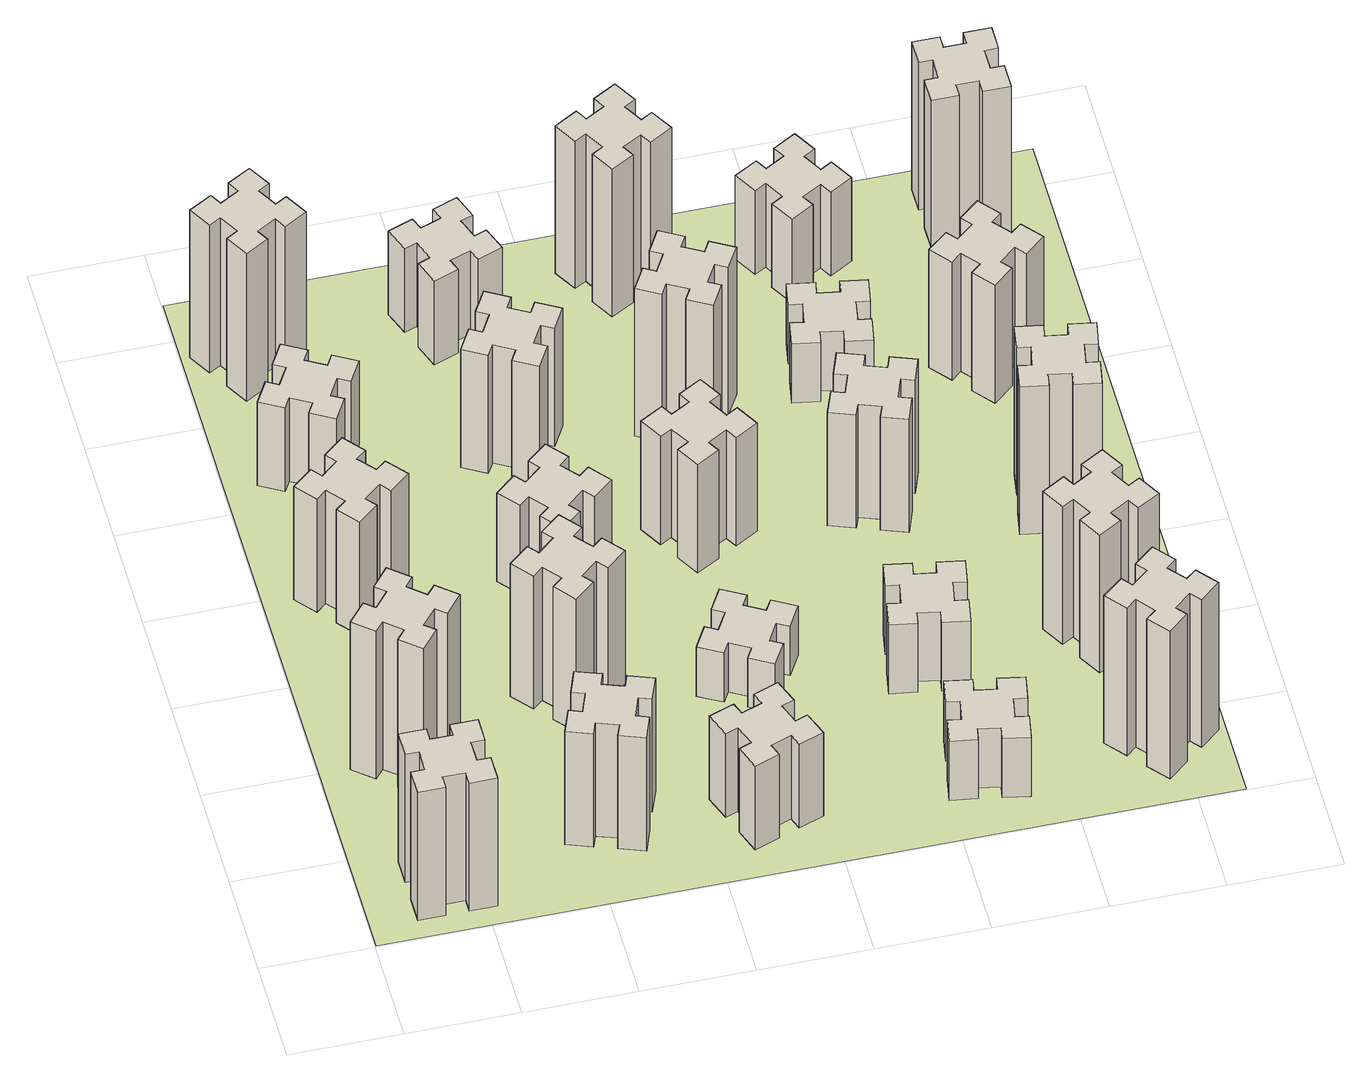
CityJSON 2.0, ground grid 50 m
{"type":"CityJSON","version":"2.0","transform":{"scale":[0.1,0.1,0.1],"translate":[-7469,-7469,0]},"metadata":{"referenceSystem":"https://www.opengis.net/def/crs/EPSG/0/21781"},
"CityObjects":{
"building1":{"type":"Building","attributes":{"class":"1000","function":"1000","usage":"1000","yearOfConstruction":2016,"roofType":"1000","measuredHeight":78,"storeysAboveGround":30,"storeysBelowGround":0},"geometry":[{"type":"Solid","lod":"1","boundaries":[[[[0,1,2,3,4,5,6,7,8,9,10,11,12,13,14,15,16,17,18,19]],[[17,16,20,21]],[[16,15,22,20]],[[15,14,23,22]],[[14,13,24,23]],[[13,12,25,24]],[[12,11,26,25]],[[11,10,27,26]],[[10,9,28,27]],[[9,8,29,28]],[[8,7,30,29]],[[7,6,31,30]],[[6,5,32,31]],[[5,4,33,32]],[[4,3,34,33]],[[3,2,35,34]],[[2,1,36,35]],[[1,0,37,36]],[[0,19,38,37]],[[19,18,39,38]],[[18,17,21,39]],[[24,25,26,27,28,29,30,31,32,33,34,35,36,37,38,39,21,20,22,23]]]]}]},
"building2":{"type":"Building","attributes":{"class":"1000","function":"1000","usage":"1000","yearOfConstruction":2016,"roofType":"1000","measuredHeight":90,"storeysAboveGround":30,"storeysBelowGround":0},"geometry":[{"type":"Solid","lod":"1","boundaries":[[[[40,41,42,43,44,45,46,47,48,49,50,51,52,53,54,55,56,57,58,59]],[[57,56,60,61]],[[56,55,62,60]],[[55,54,63,62]],[[54,53,64,63]],[[53,52,65,64]],[[52,51,66,65]],[[51,50,67,66]],[[50,49,68,67]],[[49,48,69,68]],[[48,47,70,69]],[[47,46,71,70]],[[46,45,72,71]],[[45,44,73,72]],[[44,43,74,73]],[[43,42,75,74]],[[42,41,76,75]],[[41,40,77,76]],[[40,59,78,77]],[[59,58,79,78]],[[58,57,61,79]],[[64,65,66,67,68,69,70,71,72,73,74,75,76,77,78,79,61,60,62,63]]]]}]},
"building3":{"type":"Building","attributes":{"class":"1000","function":"1000","usage":"1000","yearOfConstruction":2016,"roofType":"1000","measuredHeight":69,"storeysAboveGround":30,"storeysBelowGround":0},"geometry":[{"type":"Solid","lod":"1","boundaries":[[[[80,81,82,83,84,85,86,87,88,89,90,91,92,93,94,95,96,97,98,99]],[[97,96,100,101]],[[96,95,102,100]],[[95,94,103,102]],[[94,93,104,103]],[[93,92,105,104]],[[92,91,106,105]],[[91,90,107,106]],[[90,89,108,107]],[[89,88,109,108]],[[88,87,110,109]],[[87,86,111,110]],[[86,85,112,111]],[[85,84,113,112]],[[84,83,114,113]],[[83,82,115,114]],[[82,81,116,115]],[[81,80,117,116]],[[80,99,118,117]],[[99,98,119,118]],[[98,97,101,119]],[[104,105,106,107,108,109,110,111,112,113,114,115,116,117,118,119,101,100,102,103]]]]}]},
"building4":{"type":"Building","attributes":{"class":"1000","function":"1000","usage":"1000","yearOfConstruction":2016,"roofType":"1000","measuredHeight":51,"storeysAboveGround":30,"storeysBelowGround":0},"geometry":[{"type":"Solid","lod":"1","boundaries":[[[[120,121,122,123,124,125,126,127,128,129,130,131,132,133,134,135,136,137,138,139]],[[137,136,140,141]],[[136,135,142,140]],[[135,134,143,142]],[[134,133,144,143]],[[133,132,145,144]],[[132,131,146,145]],[[131,130,147,146]],[[130,129,148,147]],[[129,128,149,148]],[[128,127,150,149]],[[127,126,151,150]],[[126,125,152,151]],[[125,124,153,152]],[[124,123,154,153]],[[123,122,155,154]],[[122,121,156,155]],[[121,120,157,156]],[[120,139,158,157]],[[139,138,159,158]],[[138,137,141,159]],[[144,145,146,147,148,149,150,151,152,153,154,155,156,157,158,159,141,140,142,143]]]]}]},
"building5":{"type":"Building","attributes":{"class":"1000","function":"1000","usage":"1000","yearOfConstruction":2016,"roofType":"1000","measuredHeight":69,"storeysAboveGround":30,"storeysBelowGround":0},"geometry":[{"type":"Solid","lod":"1","boundaries":[[[[160,161,162,163,164,165,166,167,168,169,170,171,172,173,174,175,176,177,178,179]],[[177,176,180,181]],[[176,175,182,180]],[[175,174,183,182]],[[174,173,184,183]],[[173,172,185,184]],[[172,171,186,185]],[[171,170,187,186]],[[170,169,188,187]],[[169,168,189,188]],[[168,167,190,189]],[[167,166,191,190]],[[166,165,192,191]],[[165,164,193,192]],[[164,163,194,193]],[[163,162,195,194]],[[162,161,196,195]],[[161,160,197,196]],[[160,179,198,197]],[[179,178,199,198]],[[178,177,181,199]],[[184,185,186,187,188,189,190,191,192,193,194,195,196,197,198,199,181,180,182,183]]]]}]},
"building6":{"type":"Building","attributes":{"class":"1000","function":"1000","usage":"1000","yearOfConstruction":2016,"roofType":"1000","measuredHeight":90,"storeysAboveGround":30,"storeysBelowGround":0},"geometry":[{"type":"Solid","lod":"1","boundaries":[[[[200,201,202,203,204,205,206,207,208,209,210,211,212,213,214,215,216,217,218,219]],[[217,216,220,221]],[[216,215,222,220]],[[215,214,223,222]],[[214,213,224,223]],[[213,212,225,224]],[[212,211,226,225]],[[211,210,227,226]],[[210,209,228,227]],[[209,208,229,228]],[[208,207,230,229]],[[207,206,231,230]],[[206,205,232,231]],[[205,204,233,232]],[[204,203,234,233]],[[203,202,235,234]],[[202,201,236,235]],[[201,200,237,236]],[[200,219,238,237]],[[219,218,239,238]],[[218,217,221,239]],[[224,225,226,227,228,229,230,231,232,233,234,235,236,237,238,239,221,220,222,223]]]]}]},
"building7":{"type":"Building","attributes":{"class":"1000","function":"1000","usage":"1000","yearOfConstruction":2016,"roofType":"1000","measuredHeight":81,"storeysAboveGround":30,"storeysBelowGround":0},"geometry":[{"type":"Solid","lod":"1","boundaries":[[[[240,241,242,243,244,245,246,247,248,249,250,251,252,253,254,255,256,257,258,259]],[[257,256,260,261]],[[256,255,262,260]],[[255,254,263,262]],[[254,253,264,263]],[[253,252,265,264]],[[252,251,266,265]],[[251,250,267,266]],[[250,249,268,267]],[[249,248,269,268]],[[248,247,270,269]],[[247,246,271,270]],[[246,245,272,271]],[[245,244,273,272]],[[244,243,274,273]],[[243,242,275,274]],[[242,241,276,275]],[[241,240,277,276]],[[240,259,278,277]],[[259,258,279,278]],[[258,257,261,279]],[[264,265,266,267,268,269,270,271,272,273,274,275,276,277,278,279,261,260,262,263]]]]}]},
"building8":{"type":"Building","attributes":{"class":"1000","function":"1000","usage":"1000","yearOfConstruction":2016,"roofType":"1000","measuredHeight":54,"storeysAboveGround":30,"storeysBelowGround":0},"geometry":[{"type":"Solid","lod":"1","boundaries":[[[[280,281,282,283,284,285,286,287,288,289,290,291,292,293,294,295,296,297,298,299]],[[297,296,300,301]],[[296,295,302,300]],[[295,294,303,302]],[[294,293,304,303]],[[293,292,305,304]],[[292,291,306,305]],[[291,290,307,306]],[[290,289,308,307]],[[289,288,309,308]],[[288,287,310,309]],[[287,286,311,310]],[[286,285,312,311]],[[285,284,313,312]],[[284,283,314,313]],[[283,282,315,314]],[[282,281,316,315]],[[281,280,317,316]],[[280,299,318,317]],[[299,298,319,318]],[[298,297,301,319]],[[304,305,306,307,308,309,310,311,312,313,314,315,316,317,318,319,301,300,302,303]]]]}]},
"building9":{"type":"Building","attributes":{"class":"1000","function":"1000","usage":"1000","yearOfConstruction":2016,"roofType":"1000","measuredHeight":51,"storeysAboveGround":30,"storeysBelowGround":0},"geometry":[{"type":"Solid","lod":"1","boundaries":[[[[320,321,322,323,324,325,326,327,328,329,330,331,332,333,334,335,336,337,338,339]],[[337,336,340,341]],[[336,335,342,340]],[[335,334,343,342]],[[334,333,344,343]],[[333,332,345,344]],[[332,331,346,345]],[[331,330,347,346]],[[330,329,348,347]],[[329,328,349,348]],[[328,327,350,349]],[[327,326,351,350]],[[326,325,352,351]],[[325,324,353,352]],[[324,323,354,353]],[[323,322,355,354]],[[322,321,356,355]],[[321,320,357,356]],[[320,339,358,357]],[[339,338,359,358]],[[338,337,341,359]],[[344,345,346,347,348,349,350,351,352,353,354,355,356,357,358,359,341,340,342,343]]]]}]},
"building10":{"type":"Building","attributes":{"class":"1000","function":"1000","usage":"1000","yearOfConstruction":2016,"roofType":"1000","measuredHeight":72,"storeysAboveGround":30,"storeysBelowGround":0},"geometry":[{"type":"Solid","lod":"1","boundaries":[[[[360,361,362,363,364,365,366,367,368,369,370,371,372,373,374,375,376,377,378,379]],[[377,376,380,381]],[[376,375,382,380]],[[375,374,383,382]],[[374,373,384,383]],[[373,372,385,384]],[[372,371,386,385]],[[371,370,387,386]],[[370,369,388,387]],[[369,368,389,388]],[[368,367,390,389]],[[367,366,391,390]],[[366,365,392,391]],[[365,364,393,392]],[[364,363,394,393]],[[363,362,395,394]],[[362,361,396,395]],[[361,360,397,396]],[[360,379,398,397]],[[379,378,399,398]],[[378,377,381,399]],[[384,385,386,387,388,389,390,391,392,393,394,395,396,397,398,399,381,380,382,383]]]]}]},
"building11":{"type":"Building","attributes":{"class":"1000","function":"1000","usage":"1000","yearOfConstruction":2016,"roofType":"1000","measuredHeight":51,"storeysAboveGround":30,"storeysBelowGround":0},"geometry":[{"type":"Solid","lod":"1","boundaries":[[[[400,401,402,403,404,405,406,407,408,409,410,411,412,413,414,415,416,417,418,419]],[[417,416,420,421]],[[416,415,422,420]],[[415,414,423,422]],[[414,413,424,423]],[[413,412,425,424]],[[412,411,426,425]],[[411,410,427,426]],[[410,409,428,427]],[[409,408,429,428]],[[408,407,430,429]],[[407,406,431,430]],[[406,405,432,431]],[[405,404,433,432]],[[404,403,434,433]],[[403,402,435,434]],[[402,401,436,435]],[[401,400,437,436]],[[400,419,438,437]],[[419,418,439,438]],[[418,417,421,439]],[[424,425,426,427,428,429,430,431,432,433,434,435,436,437,438,439,421,420,422,423]]]]}]},
"building12":{"type":"Building","attributes":{"class":"1000","function":"1000","usage":"1000","yearOfConstruction":2016,"roofType":"1000","measuredHeight":30,"storeysAboveGround":30,"storeysBelowGround":0},"geometry":[{"type":"Solid","lod":"1","boundaries":[[[[440,441,442,443,444,445,446,447,448,449,450,451,452,453,454,455,456,457,458,459]],[[457,456,460,461]],[[456,455,462,460]],[[455,454,463,462]],[[454,453,464,463]],[[453,452,465,464]],[[452,451,466,465]],[[451,450,467,466]],[[450,449,468,467]],[[449,448,469,468]],[[448,447,470,469]],[[447,446,471,470]],[[446,445,472,471]],[[445,444,473,472]],[[444,443,474,473]],[[443,442,475,474]],[[442,441,476,475]],[[441,440,477,476]],[[440,459,478,477]],[[459,458,479,478]],[[458,457,461,479]],[[464,465,466,467,468,469,470,471,472,473,474,475,476,477,478,479,461,460,462,463]]]]}]},
"building13":{"type":"Building","attributes":{"class":"1000","function":"1000","usage":"1000","yearOfConstruction":2016,"roofType":"1000","measuredHeight":66,"storeysAboveGround":30,"storeysBelowGround":0},"geometry":[{"type":"Solid","lod":"1","boundaries":[[[[480,481,482,483,484,485,486,487,488,489,490,491,492,493,494,495,496,497,498,499]],[[497,496,500,501]],[[496,495,502,500]],[[495,494,503,502]],[[494,493,504,503]],[[493,492,505,504]],[[492,491,506,505]],[[491,490,507,506]],[[490,489,508,507]],[[489,488,509,508]],[[488,487,510,509]],[[487,486,511,510]],[[486,485,512,511]],[[485,484,513,512]],[[484,483,514,513]],[[483,482,515,514]],[[482,481,516,515]],[[481,480,517,516]],[[480,499,518,517]],[[499,498,519,518]],[[498,497,501,519]],[[504,505,506,507,508,509,510,511,512,513,514,515,516,517,518,519,501,500,502,503]]]]}]},
"building14":{"type":"Building","attributes":{"class":"1000","function":"1000","usage":"1000","yearOfConstruction":2016,"roofType":"1000","measuredHeight":90,"storeysAboveGround":30,"storeysBelowGround":0},"geometry":[{"type":"Solid","lod":"1","boundaries":[[[[520,521,522,523,524,525,526,527,528,529,530,531,532,533,534,535,536,537,538,539]],[[537,536,540,541]],[[536,535,542,540]],[[535,534,543,542]],[[534,533,544,543]],[[533,532,545,544]],[[532,531,546,545]],[[531,530,547,546]],[[530,529,548,547]],[[529,528,549,548]],[[528,527,550,549]],[[527,526,551,550]],[[526,525,552,551]],[[525,524,553,552]],[[524,523,554,553]],[[523,522,555,554]],[[522,521,556,555]],[[521,520,557,556]],[[520,539,558,557]],[[539,538,559,558]],[[538,537,541,559]],[[544,545,546,547,548,549,550,551,552,553,554,555,556,557,558,559,541,540,542,543]]]]}]},
"building15":{"type":"Building","attributes":{"class":"1000","function":"1000","usage":"1000","yearOfConstruction":2016,"roofType":"1000","measuredHeight":36,"storeysAboveGround":30,"storeysBelowGround":0},"geometry":[{"type":"Solid","lod":"1","boundaries":[[[[560,561,562,563,564,565,566,567,568,569,570,571,572,573,574,575,576,577,578,579]],[[577,576,580,581]],[[576,575,582,580]],[[575,574,583,582]],[[574,573,584,583]],[[573,572,585,584]],[[572,571,586,585]],[[571,570,587,586]],[[570,569,588,587]],[[569,568,589,588]],[[568,567,590,589]],[[567,566,591,590]],[[566,565,592,591]],[[565,564,593,592]],[[564,563,594,593]],[[563,562,595,594]],[[562,561,596,595]],[[561,560,597,596]],[[560,579,598,597]],[[579,578,599,598]],[[578,577,581,599]],[[584,585,586,587,588,589,590,591,592,593,594,595,596,597,598,599,581,580,582,583]]]]}]},
"building16":{"type":"Building","attributes":{"class":"1000","function":"1000","usage":"1000","yearOfConstruction":2016,"roofType":"1000","measuredHeight":90,"storeysAboveGround":30,"storeysBelowGround":0},"geometry":[{"type":"Solid","lod":"1","boundaries":[[[[600,601,602,603,604,605,606,607,608,609,610,611,612,613,614,615,616,617,618,619]],[[617,616,620,621]],[[616,615,622,620]],[[615,614,623,622]],[[614,613,624,623]],[[613,612,625,624]],[[612,611,626,625]],[[611,610,627,626]],[[610,609,628,627]],[[609,608,629,628]],[[608,607,630,629]],[[607,606,631,630]],[[606,605,632,631]],[[605,604,633,632]],[[604,603,634,633]],[[603,602,635,634]],[[602,601,636,635]],[[601,600,637,636]],[[600,619,638,637]],[[619,618,639,638]],[[618,617,621,639]],[[624,625,626,627,628,629,630,631,632,633,634,635,636,637,638,639,621,620,622,623]]]]}]},
"building17":{"type":"Building","attributes":{"class":"1000","function":"1000","usage":"1000","yearOfConstruction":2016,"roofType":"1000","measuredHeight":42,"storeysAboveGround":30,"storeysBelowGround":0},"geometry":[{"type":"Solid","lod":"1","boundaries":[[[[640,641,642,643,644,645,646,647,648,649,650,651,652,653,654,655,656,657,658,659]],[[657,656,660,661]],[[656,655,662,660]],[[655,654,663,662]],[[654,653,664,663]],[[653,652,665,664]],[[652,651,666,665]],[[651,650,667,666]],[[650,649,668,667]],[[649,648,669,668]],[[648,647,670,669]],[[647,646,671,670]],[[646,645,672,671]],[[645,644,673,672]],[[644,643,674,673]],[[643,642,675,674]],[[642,641,676,675]],[[641,640,677,676]],[[640,659,678,677]],[[659,658,679,678]],[[658,657,661,679]],[[664,665,666,667,668,669,670,671,672,673,674,675,676,677,678,679,661,660,662,663]]]]}]},
"building18":{"type":"Building","attributes":{"class":"1000","function":"1000","usage":"1000","yearOfConstruction":2016,"roofType":"1000","measuredHeight":69,"storeysAboveGround":30,"storeysBelowGround":0},"geometry":[{"type":"Solid","lod":"1","boundaries":[[[[680,681,682,683,684,685,686,687,688,689,690,691,692,693,694,695,696,697,698,699]],[[697,696,700,701]],[[696,695,702,700]],[[695,694,703,702]],[[694,693,704,703]],[[693,692,705,704]],[[692,691,706,705]],[[691,690,707,706]],[[690,689,708,707]],[[689,688,709,708]],[[688,687,710,709]],[[687,686,711,710]],[[686,685,712,711]],[[685,684,713,712]],[[684,683,714,713]],[[683,682,715,714]],[[682,681,716,715]],[[681,680,717,716]],[[680,699,718,717]],[[699,698,719,718]],[[698,697,701,719]],[[704,705,706,707,708,709,710,711,712,713,714,715,716,717,718,719,701,700,702,703]]]]}]},
"building19":{"type":"Building","attributes":{"class":"1000","function":"1000","usage":"1000","yearOfConstruction":2016,"roofType":"1000","measuredHeight":36,"storeysAboveGround":30,"storeysBelowGround":0},"geometry":[{"type":"Solid","lod":"1","boundaries":[[[[720,721,722,723,724,725,726,727,728,729,730,731,732,733,734,735,736,737,738,739]],[[737,736,740,741]],[[736,735,742,740]],[[735,734,743,742]],[[734,733,744,743]],[[733,732,745,744]],[[732,731,746,745]],[[731,730,747,746]],[[730,729,748,747]],[[729,728,749,748]],[[728,727,750,749]],[[727,726,751,750]],[[726,725,752,751]],[[725,724,753,752]],[[724,723,754,753]],[[723,722,755,754]],[[722,721,756,755]],[[721,720,757,756]],[[720,739,758,757]],[[739,738,759,758]],[[738,737,741,759]],[[744,745,746,747,748,749,750,751,752,753,754,755,756,757,758,759,741,740,742,743]]]]}]},
"building20":{"type":"Building","attributes":{"class":"1000","function":"1000","usage":"1000","yearOfConstruction":2016,"roofType":"1000","measuredHeight":90,"storeysAboveGround":30,"storeysBelowGround":0},"geometry":[{"type":"Solid","lod":"1","boundaries":[[[[760,761,762,763,764,765,766,767,768,769,770,771,772,773,774,775,776,777,778,779]],[[777,776,780,781]],[[776,775,782,780]],[[775,774,783,782]],[[774,773,784,783]],[[773,772,785,784]],[[772,771,786,785]],[[771,770,787,786]],[[770,769,788,787]],[[769,768,789,788]],[[768,767,790,789]],[[767,766,791,790]],[[766,765,792,791]],[[765,764,793,792]],[[764,763,794,793]],[[763,762,795,794]],[[762,761,796,795]],[[761,760,797,796]],[[760,779,798,797]],[[779,778,799,798]],[[778,777,781,799]],[[784,785,786,787,788,789,790,791,792,793,794,795,796,797,798,799,781,780,782,783]]]]}]},
"building21":{"type":"Building","attributes":{"class":"1000","function":"1000","usage":"1000","yearOfConstruction":2016,"roofType":"1000","measuredHeight":51,"storeysAboveGround":30,"storeysBelowGround":0},"geometry":[{"type":"Solid","lod":"1","boundaries":[[[[800,801,802,803,804,805,806,807,808,809,810,811,812,813,814,815,816,817,818,819]],[[817,816,820,821]],[[816,815,822,820]],[[815,814,823,822]],[[814,813,824,823]],[[813,812,825,824]],[[812,811,826,825]],[[811,810,827,826]],[[810,809,828,827]],[[809,808,829,828]],[[808,807,830,829]],[[807,806,831,830]],[[806,805,832,831]],[[805,804,833,832]],[[804,803,834,833]],[[803,802,835,834]],[[802,801,836,835]],[[801,800,837,836]],[[800,819,838,837]],[[819,818,839,838]],[[818,817,821,839]],[[824,825,826,827,828,829,830,831,832,833,834,835,836,837,838,839,821,820,822,823]]]]}]},
"building22":{"type":"Building","attributes":{"class":"1000","function":"1000","usage":"1000","yearOfConstruction":2016,"roofType":"1000","measuredHeight":84,"storeysAboveGround":30,"storeysBelowGround":0},"geometry":[{"type":"Solid","lod":"1","boundaries":[[[[840,841,842,843,844,845,846,847,848,849,850,851,852,853,854,855,856,857,858,859]],[[857,856,860,861]],[[856,855,862,860]],[[855,854,863,862]],[[854,853,864,863]],[[853,852,865,864]],[[852,851,866,865]],[[851,850,867,866]],[[850,849,868,867]],[[849,848,869,868]],[[848,847,870,869]],[[847,846,871,870]],[[846,845,872,871]],[[845,844,873,872]],[[844,843,874,873]],[[843,842,875,874]],[[842,841,876,875]],[[841,840,877,876]],[[840,859,878,877]],[[859,858,879,878]],[[858,857,861,879]],[[864,865,866,867,868,869,870,871,872,873,874,875,876,877,878,879,861,860,862,863]]]]}]},
"building23":{"type":"Building","attributes":{"class":"1000","function":"1000","usage":"1000","yearOfConstruction":2016,"roofType":"1000","measuredHeight":90,"storeysAboveGround":30,"storeysBelowGround":0},"geometry":[{"type":"Solid","lod":"1","boundaries":[[[[880,881,882,883,884,885,886,887,888,889,890,891,892,893,894,895,896,897,898,899]],[[897,896,900,901]],[[896,895,902,900]],[[895,894,903,902]],[[894,893,904,903]],[[893,892,905,904]],[[892,891,906,905]],[[891,890,907,906]],[[890,889,908,907]],[[889,888,909,908]],[[888,887,910,909]],[[887,886,911,910]],[[886,885,912,911]],[[885,884,913,912]],[[884,883,914,913]],[[883,882,915,914]],[[882,881,916,915]],[[881,880,917,916]],[[880,899,918,917]],[[899,898,919,918]],[[898,897,901,919]],[[904,905,906,907,908,909,910,911,912,913,914,915,916,917,918,919,901,900,902,903]]]]}]},
"building24":{"type":"Building","attributes":{"class":"1000","function":"1000","usage":"1000","yearOfConstruction":2016,"roofType":"1000","measuredHeight":72,"storeysAboveGround":30,"storeysBelowGround":0},"geometry":[{"type":"Solid","lod":"1","boundaries":[[[[920,921,922,923,924,925,926,927,928,929,930,931,932,933,934,935,936,937,938,939]],[[937,936,940,941]],[[936,935,942,940]],[[935,934,943,942]],[[934,933,944,943]],[[933,932,945,944]],[[932,931,946,945]],[[931,930,947,946]],[[930,929,948,947]],[[929,928,949,948]],[[928,927,950,949]],[[927,926,951,950]],[[926,925,952,951]],[[925,924,953,952]],[[924,923,954,953]],[[923,922,955,954]],[[922,921,956,955]],[[921,920,957,956]],[[920,939,958,957]],[[939,938,959,958]],[[938,937,941,959]],[[944,945,946,947,948,949,950,951,952,953,954,955,956,957,958,959,941,940,942,943]]]]}]},
"building25":{"type":"Building","attributes":{"class":"1000","function":"1000","usage":"1000","yearOfConstruction":2016,"roofType":"1000","measuredHeight":90,"storeysAboveGround":30,"storeysBelowGround":0},"geometry":[{"type":"Solid","lod":"1","boundaries":[[[[960,961,962,963,964,965,966,967,968,969,970,971,972,973,974,975,976,977,978,979]],[[977,976,980,981]],[[976,975,982,980]],[[975,974,983,982]],[[974,973,984,983]],[[973,972,985,984]],[[972,971,986,985]],[[971,970,987,986]],[[970,969,988,987]],[[969,968,989,988]],[[968,967,990,989]],[[967,966,991,990]],[[966,965,992,991]],[[965,964,993,992]],[[964,963,994,993]],[[963,962,995,994]],[[962,961,996,995]],[[961,960,997,996]],[[960,979,998,997]],[[979,978,999,998]],[[978,977,981,999]],[[984,985,986,987,988,989,990,991,992,993,994,995,996,997,998,999,981,980,982,983]]]]}]},
"landuse1":{"type":"LandUse","attributes":{"name":"plot1","function":"1010"},"geometry":[{"type":"MultiSurface","lod":"1","boundaries":[[[1000,1001,1002,1003]]]}]}
},
"vertices":[
[265,325,0],[265,225,0],[205,225,0],[205,105,0],[325,105,0],[325,165,0],[425,165,0],[425,105,0],[545,105,0],[545,225,0],[485,225,0],[485,325,0],[545,325,0],[545,445,0],[425,445,0],[425,385,0],[325,385,0],[325,445,0],[205,445,0],[205,325,0],[325,385,780],[325,445,780],[425,385,780],[425,445,780],[545,445,780],[545,325,780],[485,325,780],[485,225,780],[545,225,780],[545,105,780],[425,105,780],[425,165,780],[325,165,780],[325,105,780],[205,105,780],[205,225,780],[265,225,780],[265,325,780],[205,325,780],[205,445,780],
[484,1067,0],[408,1132,0],[446,1178,0],[354,1255,0],[277,1163,0],[323,1124,0],[259,1048,0],[213,1086,0],[136,994,0],[228,917,0],[266,963,0],[343,899,0],[304,853,0],[396,776,0],[473,868,0],[427,906,0],[492,983,0],[538,944,0],[615,1036,0],[523,1113,0],[492,983,900],[538,944,900],[427,906,900],[473,868,900],[396,776,900],[304,853,900],[343,899,900],[266,963,900],[228,917,900],[136,994,900],[213,1086,900],[259,1048,900],[323,1124,900],[277,1163,900],[354,1255,900],[446,1178,900],[408,1132,900],[484,1067,900],[523,1113,900],[615,1036,900],
[492,1988,0],[427,2064,0],[473,2103,0],[396,2195,0],[304,2118,0],[343,2072,0],[266,2007,0],[228,2053,0],[136,1976,0],[213,1884,0],[259,1923,0],[323,1846,0],[277,1808,0],[354,1716,0],[446,1793,0],[408,1839,0],[484,1903,0],[523,1857,0],[615,1934,0],[538,2026,0],[484,1903,690],[523,1857,690],[408,1839,690],[446,1793,690],[354,1716,690],[277,1808,690],[323,1846,690],[259,1923,690],[213,1884,690],[136,1976,690],[228,2053,690],[266,2007,690],[343,2072,690],[304,2118,690],[396,2195,690],[473,2103,690],[427,2064,690],[492,1988,690],[538,2026,690],[615,1934,690],
[446,2597,0],[496,2684,0],[548,2654,0],[608,2758,0],[504,2818,0],[474,2766,0],[387,2816,0],[417,2868,0],[313,2928,0],[253,2824,0],[305,2794,0],[255,2707,0],[203,2737,0],[143,2633,0],[247,2573,0],[277,2625,0],[364,2575,0],[334,2523,0],[438,2463,0],[498,2567,0],[364,2575,510],[334,2523,510],[277,2625,510],[247,2573,510],[143,2633,510],[203,2737,510],[255,2707,510],[305,2794,510],[253,2824,510],[313,2928,510],[417,2868,510],[387,2816,510],[474,2766,510],[504,2818,510],[608,2758,510],[548,2654,510],[496,2684,510],[446,2597,510],[498,2567,510],[438,2463,510],
[1029,560,0],[995,466,0],[939,487,0],[897,374,0],[1010,333,0],[1031,389,0],[1125,355,0],[1104,299,0],[1217,257,0],[1258,370,0],[1202,391,0],[1236,485,0],[1292,464,0],[1333,577,0],[1220,618,0],[1200,562,0],[1106,596,0],[1127,652,0],[1014,693,0],[973,580,0],[1106,596,690],[1127,652,690],[1200,562,690],[1220,618,690],[1333,577,690],[1292,464,690],[1236,485,690],[1202,391,690],[1258,370,690],[1217,257,690],[1104,299,690],[1125,355,690],[1031,389,690],[1010,333,690],[897,374,690],[939,487,690],[995,466,690],[1029,560,690],[973,580,690],[1014,693,690],
[287,3215,0],[374,3265,0],[404,3213,0],[508,3273,0],[448,3377,0],[396,3347,0],[346,3434,0],[398,3464,0],[338,3568,0],[234,3508,0],[264,3456,0],[177,3406,0],[147,3458,0],[43,3398,0],[103,3294,0],[155,3324,0],[205,3237,0],[153,3207,0],[213,3103,0],[317,3163,0],[205,3237,900],[153,3207,900],[155,3324,900],[103,3294,900],[43,3398,900],[147,3458,900],[177,3406,900],[264,3456,900],[234,3508,900],[338,3568,900],[398,3464,900],[346,3434,900],[396,3347,900],[448,3377,900],[508,3273,900],[404,3213,900],[374,3265,900],[287,3215,900],[317,3163,900],[213,3103,900],
[1083,1332,0],[1006,1267,0],[968,1313,0],[876,1236,0],[953,1144,0],[999,1183,0],[1063,1106,0],[1017,1068,0],[1094,976,0],[1186,1053,0],[1148,1099,0],[1224,1163,0],[1263,1117,0],[1355,1194,0],[1278,1286,0],[1232,1248,0],[1167,1324,0],[1213,1363,0],[1136,1455,0],[1044,1378,0],[1167,1324,810],[1213,1363,810],[1232,1248,810],[1278,1286,810],[1355,1194,810],[1263,1117,810],[1224,1163,810],[1148,1099,810],[1186,1053,810],[1094,976,810],[1017,1068,810],[1063,1106,810],[999,1183,810],[953,1144,810],[876,1236,810],[968,1313,810],[1006,1267,810],[1083,1332,810],[1044,1378,810],[1136,1455,810],
[1183,1972,0],[1106,1907,0],[1068,1953,0],[976,1876,0],[1053,1784,0],[1099,1823,0],[1163,1746,0],[1117,1708,0],[1194,1616,0],[1286,1693,0],[1248,1739,0],[1324,1803,0],[1363,1757,0],[1455,1834,0],[1378,1926,0],[1332,1888,0],[1267,1964,0],[1313,2003,0],[1236,2095,0],[1144,2018,0],[1267,1964,540],[1313,2003,540],[1332,1888,540],[1378,1926,540],[1455,1834,540],[1363,1757,540],[1324,1803,540],[1248,1739,540],[1286,1693,540],[1194,1616,540],[1117,1708,540],[1163,1746,540],[1099,1823,540],[1053,1784,540],[976,1876,540],[1068,1953,540],[1106,1907,540],[1183,1972,540],[1144,2018,540],[1236,2095,540],
[1765,496,0],[1671,462,0],[1650,518,0],[1537,477,0],[1579,364,0],[1635,385,0],[1669,291,0],[1613,270,0],[1654,157,0],[1767,199,0],[1746,255,0],[1840,289,0],[1860,233,0],[1973,274,0],[1932,387,0],[1876,366,0],[1842,460,0],[1898,480,0],[1857,593,0],[1744,552,0],[1842,460,510],[1898,480,510],[1876,366,510],[1932,387,510],[1973,274,510],[1860,233,510],[1840,289,510],[1746,255,510],[1767,199,510],[1654,157,510],[1613,270,510],[1669,291,510],[1635,385,510],[1579,364,510],[1537,477,510],[1650,518,510],[1671,462,510],[1765,496,510],[1744,552,510],[1857,593,510],
[1314,2666,0],[1227,2716,0],[1257,2768,0],[1153,2828,0],[1093,2724,0],[1145,2694,0],[1095,2607,0],[1043,2637,0],[983,2533,0],[1087,2473,0],[1117,2525,0],[1204,2475,0],[1174,2423,0],[1278,2363,0],[1338,2467,0],[1286,2497,0],[1336,2584,0],[1388,2554,0],[1448,2658,0],[1344,2718,0],[1336,2584,720],[1388,2554,720],[1286,2497,720],[1338,2467,720],[1278,2363,720],[1174,2423,720],[1204,2475,720],[1117,2525,720],[1087,2473,720],[983,2533,720],[1043,2637,720],[1095,2607,720],[1145,2694,720],[1093,2724,720],[1153,2828,720],[1257,2768,720],[1227,2716,720],[1314,2666,720],[1344,2718,720],[1448,2658,720],
[1125,3456,0],[1031,3422,0],[1010,3478,0],[897,3437,0],[939,3324,0],[995,3345,0],[1029,3251,0],[973,3230,0],[1014,3117,0],[1127,3159,0],[1106,3215,0],[1200,3249,0],[1220,3193,0],[1333,3234,0],[1292,3347,0],[1236,3326,0],[1202,3420,0],[1258,3440,0],[1217,3553,0],[1104,3512,0],[1202,3420,510],[1258,3440,510],[1236,3326,510],[1292,3347,510],[1333,3234,510],[1220,3193,510],[1200,3249,510],[1106,3215,510],[1127,3159,510],[1014,3117,510],[973,3230,510],[1029,3251,510],[995,3345,510],[939,3324,510],[897,3437,510],[1010,3478,510],[1031,3422,510],[1125,3456,510],[1104,3512,510],[1217,3553,510],
[1757,1045,0],[1844,995,0],[1814,943,0],[1918,883,0],[1978,987,0],[1926,1017,0],[1976,1104,0],[2028,1074,0],[2088,1178,0],[1984,1238,0],[1954,1186,0],[1867,1236,0],[1897,1288,0],[1793,1348,0],[1733,1244,0],[1785,1214,0],[1735,1127,0],[1683,1157,0],[1623,1053,0],[1727,993,0],[1735,1127,300],[1683,1157,300],[1785,1214,300],[1733,1244,300],[1793,1348,300],[1897,1288,300],[1867,1236,300],[1954,1186,300],[1984,1238,300],[2088,1178,300],[2028,1074,300],[1976,1104,300],[1926,1017,300],[1978,987,300],[1918,883,300],[1814,943,300],[1844,995,300],[1757,1045,300],[1727,993,300],[1623,1053,300],
[1844,2076,0],[1757,2026,0],[1727,2078,0],[1623,2018,0],[1683,1914,0],[1735,1944,0],[1785,1857,0],[1733,1827,0],[1793,1723,0],[1897,1783,0],[1867,1835,0],[1954,1885,0],[1984,1833,0],[2088,1893,0],[2028,1997,0],[1976,1967,0],[1926,2054,0],[1978,2084,0],[1918,2188,0],[1814,2128,0],[1926,2054,660],[1978,2084,660],[1976,1967,660],[2028,1997,660],[2088,1893,660],[1984,1833,660],[1954,1885,660],[1867,1835,660],[1897,1783,660],[1793,1723,660],[1733,1827,660],[1785,1857,660],[1735,1944,660],[1683,1914,660],[1623,2018,660],[1727,2078,660],[1757,2026,660],[1844,2076,660],[1814,2128,660],[1918,2188,660],
[2026,2497,0],[2076,2584,0],[2128,2554,0],[2188,2658,0],[2084,2718,0],[2054,2666,0],[1967,2716,0],[1997,2768,0],[1893,2828,0],[1833,2724,0],[1885,2694,0],[1835,2607,0],[1783,2637,0],[1723,2533,0],[1827,2473,0],[1857,2525,0],[1944,2475,0],[1914,2423,0],[2018,2363,0],[2078,2467,0],[1944,2475,900],[1914,2423,900],[1857,2525,900],[1827,2473,900],[1723,2533,900],[1783,2637,900],[1835,2607,900],[1885,2694,900],[1833,2724,900],[1893,2828,900],[1997,2768,900],[1967,2716,900],[2054,2666,900],[2084,2718,900],[2188,2658,900],[2128,2554,900],[2076,2584,900],[2026,2497,900],[2078,2467,900],[2018,2363,900],
[2596,444,0],[2578,345,0],[2519,356,0],[2498,237,0],[2617,217,0],[2627,276,0],[2725,258,0],[2715,199,0],[2833,178,0],[2854,297,0],[2795,307,0],[2812,405,0],[2871,395,0],[2892,513,0],[2774,534,0],[2764,475,0],[2665,492,0],[2676,551,0],[2557,572,0],[2537,454,0],[2665,492,360],[2676,551,360],[2764,475,360],[2774,534,360],[2892,513,360],[2871,395,360],[2812,405,360],[2795,307,360],[2854,297,360],[2833,178,360],[2715,199,360],[2725,258,360],[2627,276,360],[2617,217,360],[2498,237,360],[2519,356,360],[2578,345,360],[2596,444,360],[2537,454,360],[2557,572,360],
[1844,3556,0],[1757,3506,0],[1727,3558,0],[1623,3498,0],[1683,3394,0],[1735,3424,0],[1785,3337,0],[1733,3307,0],[1793,3203,0],[1897,3263,0],[1867,3315,0],[1954,3365,0],[1984,3313,0],[2088,3373,0],[2028,3477,0],[1976,3447,0],[1926,3534,0],[1978,3564,0],[1918,3668,0],[1814,3608,0],[1926,3534,900],[1978,3564,900],[1976,3447,900],[2028,3477,900],[2088,3373,900],[1984,3313,900],[1954,3365,900],[1867,3315,900],[1897,3263,900],[1793,3203,900],[1733,3307,900],[1785,3337,900],[1735,3424,900],[1683,3394,900],[1623,3498,900],[1727,3558,900],[1757,3506,900],[1844,3556,900],[1814,3608,900],[1918,3668,900],
[2496,1084,0],[2478,985,0],[2419,996,0],[2398,877,0],[2517,857,0],[2527,916,0],[2625,898,0],[2615,839,0],[2733,818,0],[2754,937,0],[2695,947,0],[2712,1045,0],[2771,1035,0],[2792,1153,0],[2674,1174,0],[2664,1115,0],[2565,1132,0],[2576,1191,0],[2457,1212,0],[2437,1094,0],[2565,1132,420],[2576,1191,420],[2664,1115,420],[2674,1174,420],[2792,1153,420],[2771,1035,420],[2712,1045,420],[2695,947,420],[2754,937,420],[2733,818,420],[2615,839,420],[2625,898,420],[2527,916,420],[2517,857,420],[2398,877,420],[2419,996,420],[2478,985,420],[2496,1084,420],[2437,1094,420],[2457,1212,420],
[2682,1871,0],[2716,1965,0],[2772,1944,0],[2813,2057,0],[2700,2098,0],[2680,2042,0],[2586,2076,0],[2607,2132,0],[2494,2173,0],[2453,2060,0],[2509,2040,0],[2475,1946,0],[2419,1967,0],[2377,1854,0],[2490,1813,0],[2511,1869,0],[2605,1835,0],[2584,1779,0],[2697,1737,0],[2738,1850,0],[2605,1835,690],[2584,1779,690],[2511,1869,690],[2490,1813,690],[2377,1854,690],[2419,1967,690],[2475,1946,690],[2509,2040,690],[2453,2060,690],[2494,2173,690],[2607,2132,690],[2586,2076,690],[2680,2042,690],[2700,2098,690],[2813,2057,690],[2772,1944,690],[2716,1965,690],[2682,1871,690],[2738,1850,690],[2697,1737,690],
[2664,2795,0],[2565,2812,0],[2576,2871,0],[2457,2892,0],[2437,2774,0],[2496,2764,0],[2478,2665,0],[2419,2676,0],[2398,2557,0],[2517,2537,0],[2527,2596,0],[2625,2578,0],[2615,2519,0],[2733,2498,0],[2754,2617,0],[2695,2627,0],[2712,2725,0],[2771,2715,0],[2792,2833,0],[2674,2854,0],[2712,2725,360],[2771,2715,360],[2695,2627,360],[2754,2617,360],[2733,2498,360],[2615,2519,360],[2625,2578,360],[2527,2596,360],[2517,2537,360],[2398,2557,360],[2419,2676,360],[2478,2665,360],[2496,2764,360],[2437,2774,360],[2457,2892,360],[2576,2871,360],[2565,2812,360],[2664,2795,360],[2674,2854,360],[2792,2833,360],
[3468,259,0],[3544,323,0],[3583,277,0],[3675,354,0],[3598,446,0],[3552,408,0],[3487,484,0],[3533,523,0],[3456,615,0],[3364,538,0],[3403,492,0],[3326,427,0],[3288,473,0],[3196,396,0],[3273,304,0],[3319,343,0],[3383,266,0],[3337,228,0],[3414,136,0],[3506,213,0],[3383,266,900],[3337,228,900],[3319,343,900],[3273,304,900],[3196,396,900],[3288,473,900],[3326,427,900],[3403,492,900],[3364,538,900],[3456,615,900],[3533,523,900],[3487,484,900],[3552,408,900],[3598,446,900],[3675,354,900],[3583,277,900],[3544,323,900],[3468,259,900],[3506,213,900],[3414,136,900],
[2716,3347,0],[2666,3434,0],[2718,3464,0],[2658,3568,0],[2554,3508,0],[2584,3456,0],[2497,3406,0],[2467,3458,0],[2363,3398,0],[2423,3294,0],[2475,3324,0],[2525,3237,0],[2473,3207,0],[2533,3103,0],[2637,3163,0],[2607,3215,0],[2694,3265,0],[2724,3213,0],[2828,3273,0],[2768,3377,0],[2694,3265,510],[2724,3213,510],[2607,3215,510],[2637,3163,510],[2533,3103,510],[2473,3207,510],[2525,3237,510],[2475,3324,510],[2423,3294,510],[2363,3398,510],[2467,3458,510],[2497,3406,510],[2584,3456,510],[2554,3508,510],[2658,3568,510],[2718,3464,510],[2666,3434,510],[2716,3347,510],[2768,3377,510],[2828,3273,510],
[3215,1004,0],[3265,917,0],[3213,887,0],[3273,783,0],[3377,843,0],[3347,895,0],[3434,945,0],[3464,893,0],[3568,953,0],[3508,1057,0],[3456,1027,0],[3406,1114,0],[3458,1144,0],[3398,1248,0],[3294,1188,0],[3324,1136,0],[3237,1086,0],[3207,1138,0],[3103,1078,0],[3163,974,0],[3237,1086,840],[3207,1138,840],[3324,1136,840],[3294,1188,840],[3398,1248,840],[3458,1144,840],[3406,1114,840],[3456,1027,840],[3508,1057,840],[3568,953,840],[3464,893,840],[3434,945,840],[3347,895,840],[3377,843,840],[3273,783,840],[3213,887,840],[3265,917,840],[3215,1004,840],[3163,974,840],[3103,1078,840],
[3267,1656,0],[3365,1638,0],[3355,1579,0],[3473,1558,0],[3494,1677,0],[3435,1687,0],[3452,1785,0],[3511,1775,0],[3532,1893,0],[3414,1914,0],[3404,1855,0],[3305,1872,0],[3316,1931,0],[3197,1952,0],[3177,1834,0],[3236,1824,0],[3218,1725,0],[3159,1736,0],[3138,1617,0],[3257,1597,0],[3218,1725,900],[3159,1736,900],[3236,1824,900],[3177,1834,900],[3197,1952,900],[3316,1931,900],[3305,1872,900],[3404,1855,900],[3414,1914,900],[3532,1893,900],[3511,1775,900],[3452,1785,900],[3435,1687,900],[3494,1677,900],[3473,1558,900],[3355,1579,900],[3365,1638,900],[3267,1656,900],[3257,1597,900],[3138,1617,900],
[3119,2563,0],[3183,2486,0],[3137,2448,0],[3214,2356,0],[3306,2433,0],[3268,2479,0],[3344,2543,0],[3383,2497,0],[3475,2574,0],[3398,2666,0],[3352,2628,0],[3287,2704,0],[3333,2743,0],[3256,2835,0],[3164,2758,0],[3203,2712,0],[3126,2647,0],[3088,2693,0],[2996,2616,0],[3073,2524,0],[3126,2647,720],[3088,2693,720],[3203,2712,720],[3164,2758,720],[3256,2835,720],[3333,2743,720],[3287,2704,720],[3352,2628,720],[3398,2666,720],[3475,2574,720],[3383,2497,720],[3344,2543,720],[3268,2479,720],[3306,2433,720],[3214,2356,720],[3137,2448,720],[3183,2486,720],[3119,2563,720],[3073,2524,720],[2996,2616,720],
[3285,3325,0],[3385,3325,0],[3385,3265,0],[3505,3265,0],[3505,3385,0],[3445,3385,0],[3445,3485,0],[3505,3485,0],[3505,3605,0],[3385,3605,0],[3385,3545,0],[3285,3545,0],[3285,3605,0],[3165,3605,0],[3165,3485,0],[3225,3485,0],[3225,3385,0],[3165,3385,0],[3165,3265,0],[3285,3265,0],[3225,3385,900],[3165,3385,900],[3225,3485,900],[3165,3485,900],[3165,3605,900],[3285,3605,900],[3285,3545,900],[3385,3545,900],[3385,3605,900],[3505,3605,900],[3505,3485,900],[3445,3485,900],[3445,3385,900],[3505,3385,900],[3505,3265,900],[3385,3265,900],[3385,3325,900],[3285,3325,900],[3285,3265,900],[3165,3265,900],
[5,3705,0],[3705,3705,0],[3705,5,0],[5,5,0]
]}
